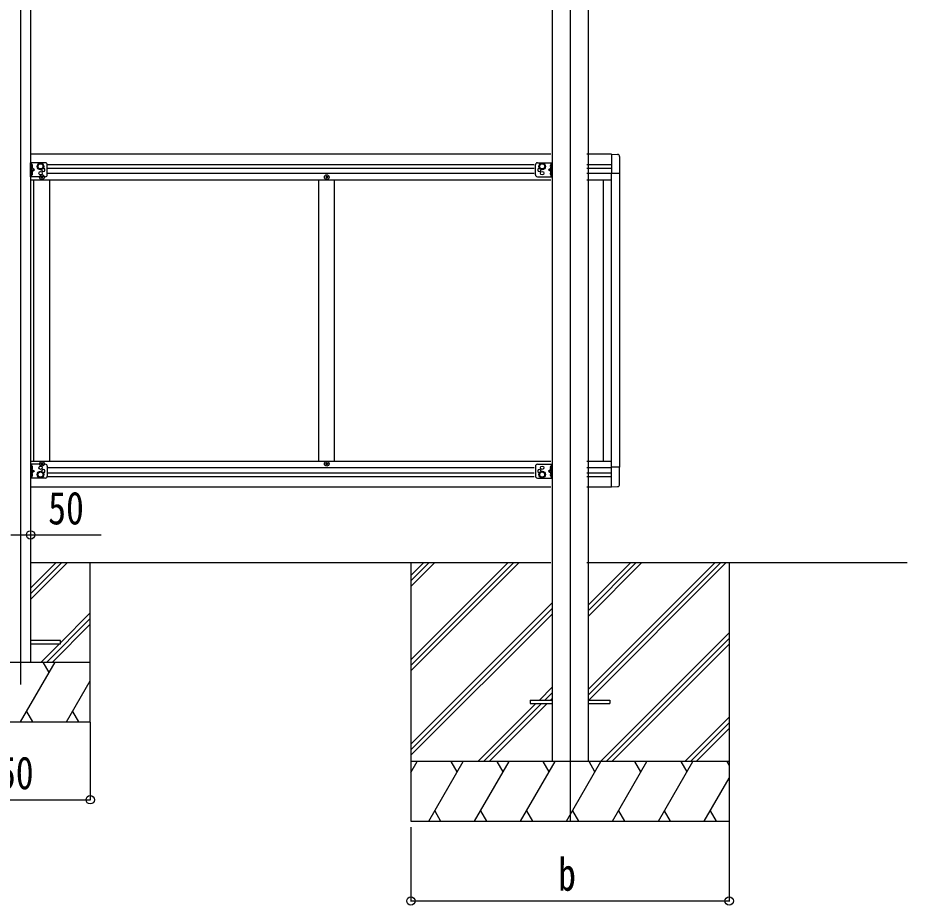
# Model space of a CAD drawing. Units: millimetres, scale not verified. Extents: x -10512 to 10512, y -7425 to 7425.
# Drawn here: x -530 to 1707, y -4802 to -2570 of the extents above; entities that cross this region are included whole.
import ezdxf
from ezdxf.enums import TextEntityAlignment as Align

# ---------------------------------------------------------------- set-up
doc = ezdxf.new("R2010")
doc.units = ezdxf.units.MM
doc.header["$LTSCALE"] = 30
for name, color, linetype in [('0-3_YKK_12', 2, 'Continuous'), ('0-4_YKK_13', 4, 'Continuous'), ('0-5_YKK_A1', 4, 'Continuous'), ('0-6_YKK_D', 6, 'Continuous')]:
    doc.layers.add(name, color=color, linetype=linetype)
doc.styles.add('ＭＳ ゴシック', font='')
doc.styles.get('ＭＳ ゴシック').set_extended_font_data('MS Gothic')

msp = doc.modelspace()

# ---------------------------------------------------------------- linework, layer by layer
at = {"layer": '0-3_YKK_12'}
msp.add_line((-522.41, -1820.19), (-522.41, -4247.05), dxfattribs=at)
msp.add_lwpolyline([(859.09, -1415.78), (859.09, -4340.19), (859.09, -4590.19)], dxfattribs=at)
at = {"layer": '0-4_YKK_13'}
for p, q in [((963.09, -2912.69), (978.38, -2913.49)), ((963.09, -2912.69), (963.09, -2961.88)), ((983.59, -2918.98), (983.59, -2961.88)), ((-497.41, -2969.69), (-497.41, -2934.69)), ((-460.41, -2934.69), (-497.41, -2934.69)), ((-494.88, -2942.04), (-495.49, -2943.19)), ((-494.88, -2944.33), (-495.49, -2943.19)), ((-494.91, -2969.69), (-494.91, -2934.69)), ((-494.91, -2938.49), (-494.62, -2938.49)), ((-494.91, -2938.49), (-494.91, -2947.89)), ((-494.62, -2947.89), (-494.91, -2947.89)), ((-492.8, -2941.04), (-494.82, -2942.04)), ((-492.8, -2945.34), (-494.82, -2944.33)), ((-494.62, -2938.49), (-494.62, -2947.89)), ((-455.41, -2964.69), (-455.41, -2939.69)), ((771.89, -2964.69), (771.89, -2939.69)), ((776.89, -2934.69), (813.89, -2934.69)), ((809.28, -2941.04), (811.3, -2942.04)), ((809.28, -2945.34), (811.3, -2944.33)), ((811.39, -2938.49), (811.1, -2938.49)), ((811.1, -2938.49), (811.1, -2947.89)), ((811.1, -2947.89), (811.39, -2947.89)), ((811.37, -2942.04), (811.98, -2943.19)), ((811.37, -2944.33), (811.98, -2943.19)), ((811.39, -2969.69), (811.39, -2934.69)), ((811.39, -2938.49), (811.39, -2947.89)), ((813.89, -2969.69), (813.89, -2934.69)), ((-460.41, -2969.69), (-497.41, -2969.69)), ((-494.88, -2960.04), (-495.49, -2961.19)), ((-494.88, -2962.33), (-495.49, -2961.19)), ((-494.91, -2952.19), (-487.91, -2952.19)), ((-494.62, -2956.49), (-494.91, -2956.49)), ((-494.91, -2965.89), (-494.91, -2956.49)), ((-494.91, -2965.89), (-494.62, -2965.89)), ((-492.8, -2959.04), (-494.82, -2960.04)), ((-492.8, -2963.34), (-494.82, -2962.33)), ((-494.62, -2965.89), (-494.62, -2956.49)), ((-467.41, -2971.19), (-466.41, -2971.19)), ((248.59, -2971.19), (249.59, -2971.19)), ((776.89, -2969.69), (813.89, -2969.69)), ((811.39, -2952.19), (804.39, -2952.19)), ((809.28, -2959.04), (811.3, -2960.04)), ((809.28, -2963.34), (811.3, -2962.33)), ((811.1, -2956.49), (811.39, -2956.49)), ((811.1, -2965.89), (811.1, -2956.49)), ((811.39, -2965.89), (811.1, -2965.89)), ((811.37, -2960.04), (811.98, -2961.19)), ((811.37, -2962.33), (811.98, -2961.19)), ((811.39, -2965.89), (811.39, -2956.49)), ((983.59, -2961.88), (963.09, -2961.88)), ((-497.41, -3692.69), (-497.41, -3727.69)), ((-460.41, -3692.69), (-497.41, -3692.69)), ((-494.88, -3700.04), (-495.49, -3701.19)), ((-494.88, -3702.33), (-495.49, -3701.19)), ((-494.91, -3692.69), (-494.91, -3727.69)), ((-494.91, -3696.49), (-494.62, -3696.49)), ((-494.91, -3696.49), (-494.91, -3705.89)), ((-494.62, -3705.89), (-494.91, -3705.89)), ((-494.91, -3710.19), (-487.91, -3710.19)), ((-492.8, -3699.04), (-494.82, -3700.04)), ((-492.8, -3703.34), (-494.82, -3702.33)), ((-494.62, -3696.49), (-494.62, -3705.89)), ((-467.41, -3691.19), (-466.41, -3691.19)), ((-455.41, -3697.69), (-455.41, -3722.69)), ((248.59, -3691.19), (249.59, -3691.19)), ((771.89, -3697.69), (771.89, -3722.69)), ((776.89, -3692.69), (813.89, -3692.69)), ((811.39, -3710.19), (804.39, -3710.19)), ((809.28, -3699.04), (811.3, -3700.04)), ((809.28, -3703.34), (811.3, -3702.33)), ((811.39, -3696.49), (811.1, -3696.49)), ((811.1, -3696.49), (811.1, -3705.89)), ((811.1, -3705.89), (811.39, -3705.89)), ((811.37, -3700.04), (811.98, -3701.19)), ((811.37, -3702.33), (811.98, -3701.19)), ((811.39, -3692.69), (811.39, -3727.69)), ((811.39, -3696.49), (811.39, -3705.89)), ((813.89, -3692.69), (813.89, -3727.69)), ((983.59, -3700.5), (963.09, -3700.5)), ((963.09, -3749.69), (963.09, -3700.5)), ((983.59, -3743.39), (983.59, -3700.5)), ((-460.41, -3727.69), (-497.41, -3727.69)), ((-494.88, -3718.04), (-495.49, -3719.19)), ((-494.88, -3720.33), (-495.49, -3719.19)), ((-494.62, -3714.49), (-494.91, -3714.49)), ((-494.91, -3723.89), (-494.91, -3714.49)), ((-494.91, -3723.89), (-494.62, -3723.89)), ((-492.8, -3717.04), (-494.82, -3718.04)), ((-492.8, -3721.34), (-494.82, -3720.33)), ((-494.62, -3723.89), (-494.62, -3714.49)), ((776.89, -3727.69), (813.89, -3727.69)), ((809.28, -3717.04), (811.3, -3718.04)), ((809.28, -3721.34), (811.3, -3720.33)), ((811.1, -3714.49), (811.39, -3714.49)), ((811.1, -3723.89), (811.1, -3714.49)), ((811.39, -3723.89), (811.1, -3723.89)), ((811.37, -3718.04), (811.98, -3719.19)), ((811.37, -3720.33), (811.98, -3719.19)), ((811.39, -3723.89), (811.39, -3714.49)), ((963.09, -3749.69), (978.38, -3748.89)), ((-497.41, -4144.19), (-422.41, -4144.19)), ((759.09, -4285.69), (759.09, -4294.69)), ((759.09, -4285.69), (813.89, -4285.69)), ((904.29, -4285.69), (959.09, -4285.69)), ((959.09, -4285.69), (959.09, -4294.69)), ((759.09, -4294.69), (813.89, -4294.69)), ((904.29, -4294.69), (959.09, -4294.69))]:
    msp.add_line(p, q, dxfattribs=at)
for points in [[(-494.31, -2956.76), (-487.91, -2952.19), (-494.31, -2947.61)], [(810.79, -2956.76), (804.39, -2952.19), (810.79, -2947.61)], [(-470.41, -2970.19), (-471.41, -2970.19), (-471.41, -2971.19), (-470.41, -2971.19)], [(-468.41, -2969.19), (-468.41, -2968.19), (-469.41, -2968.19), (-469.41, -2969.19)], [(-469.41, -2972.19), (-469.41, -2973.19), (-468.41, -2973.19), (-468.41, -2972.19)], [(-466.41, -2971.19), (-466.41, -2970.19), (-467.41, -2970.19)], [(245.59, -2970.19), (244.59, -2970.19), (244.59, -2971.19), (245.59, -2971.19)], [(247.59, -2969.19), (247.59, -2968.19), (246.59, -2968.19), (246.59, -2969.19)], [(246.59, -2972.19), (246.59, -2973.19), (247.59, -2973.19), (247.59, -2972.19)], [(249.59, -2971.19), (249.59, -2970.19), (248.59, -2970.19)], [(-469.41, -3690.19), (-469.41, -3689.19), (-468.41, -3689.19), (-468.41, -3690.19)], [(246.59, -3690.19), (246.59, -3689.19), (247.59, -3689.19), (247.59, -3690.19)], [(-494.31, -3705.61), (-487.91, -3710.19), (-494.31, -3714.76)], [(-470.41, -3692.19), (-471.41, -3692.19), (-471.41, -3691.19), (-470.41, -3691.19)], [(-468.41, -3693.19), (-468.41, -3694.19), (-469.41, -3694.19), (-469.41, -3693.19)], [(-466.41, -3691.19), (-466.41, -3692.19), (-467.41, -3692.19)], [(245.59, -3692.19), (244.59, -3692.19), (244.59, -3691.19), (245.59, -3691.19)], [(247.59, -3693.19), (247.59, -3694.19), (246.59, -3694.19), (246.59, -3693.19)], [(249.59, -3691.19), (249.59, -3692.19), (248.59, -3692.19)], [(810.79, -3705.61), (804.39, -3710.19), (810.79, -3714.76)], [(-422.41, -4144.19), (-422.41, -4136.19), (-497.41, -4136.19)]]:
    msp.add_lwpolyline(points, dxfattribs=at)
for points in [[(-472.41, -2936.18), (-478.91, -2939.93), (-478.91, -2947.44), (-472.41, -2951.19), (-465.91, -2947.44), (-465.91, -2939.93)], [(788.89, -2936.18), (795.39, -2939.93), (795.39, -2947.44), (788.89, -2951.19), (782.39, -2947.44), (782.39, -2939.93)], [(-472.41, -3726.19), (-478.91, -3722.44), (-478.91, -3714.93), (-472.41, -3711.18), (-465.91, -3714.93), (-465.91, -3722.44)], [(788.89, -3726.19), (795.39, -3722.44), (795.39, -3714.93), (788.89, -3711.18), (782.39, -3714.93), (782.39, -3722.44)]]:
    msp.add_lwpolyline(points, close=True, dxfattribs=at)
for centre, radius in [((-472.41, -2943.69), 8.5), ((-472.41, -2943.69), 7.5), ((-472.41, -2943.69), 6.5), ((788.89, -2943.69), 8.5), ((788.89, -2943.69), 7.5), ((788.89, -2943.69), 6.5), ((-472.41, -2960.69), 4.25), ((-468.91, -2970.69), 5.9), ((247.09, -2970.69), 5.9), ((788.89, -2960.69), 4.25), ((-468.91, -3691.69), 5.9), ((247.09, -3691.69), 5.9), ((-472.41, -3718.69), 8.5), ((-472.41, -3718.69), 7.5), ((-472.41, -3718.69), 6.5), ((-472.41, -3701.69), 4.25), ((788.89, -3718.69), 8.5), ((788.89, -3718.69), 7.5), ((788.89, -3718.69), 6.5), ((788.89, -3701.69), 4.25)]:
    msp.add_circle(centre, radius, dxfattribs=at)
for centre, radius, start, end in [((978.09, -2918.98), 5.5, 0, 87), ((-498.51, -2943.19), 6.1, 309.60193, 50.39807), ((-465.41, -2952.19), 4.25, 173.70569, 85.23923), ((-460.41, -2939.69), 5, 0, 90), ((776.89, -2939.69), 5, 90, 180), ((781.89, -2952.19), 4.25, 94.76077, 6.29431), ((814.99, -2943.19), 6.1, 129.60193, 230.39807), ((-498.51, -2961.19), 6.1, 309.60193, 50.39807), ((-470.41, -2969.19), 1, 270, 0), ((-470.41, -2972.19), 1, 0, 90), ((-467.41, -2969.19), 1, 180, 270), ((-467.41, -2972.19), 1, 90, 180), ((-460.41, -2964.69), 5, 270, 0), ((245.59, -2969.19), 1, 270, 0), ((245.59, -2972.19), 1, 0, 90), ((248.59, -2969.19), 1, 180, 270), ((248.59, -2972.19), 1, 90, 180), ((776.89, -2964.69), 5, 180, 270), ((814.99, -2961.19), 6.1, 129.60193, 230.39807), ((-498.51, -3701.19), 6.1, 309.60193, 50.39807), ((-470.41, -3690.19), 1, 270, 0), ((-470.41, -3693.19), 1, 0, 90), ((-465.41, -3710.19), 4.25, 274.76077, 186.29431), ((-467.41, -3690.19), 1, 180, 270), ((-467.41, -3693.19), 1, 90, 180), ((-460.41, -3697.69), 5, 0, 90), ((245.59, -3690.19), 1, 270, 0), ((245.59, -3693.19), 1, 0, 90), ((248.59, -3690.19), 1, 180, 270), ((248.59, -3693.19), 1, 90, 180), ((776.89, -3697.69), 5, 90, 180), ((781.89, -3710.19), 4.25, 353.70569, 265.23923), ((814.99, -3701.19), 6.1, 129.60193, 230.39807), ((-498.51, -3719.19), 6.1, 309.60193, 50.39807), ((-460.41, -3722.69), 5, 270, 0), ((776.89, -3722.69), 5, 180, 270), ((814.99, -3719.19), 6.1, 129.60193, 230.39807), ((978.09, -3743.39), 5.5, 273, 0)]:
    msp.add_arc(centre, radius, start, end, dxfattribs=at)
at = {"layer": '0-5_YKK_A1'}
for p, q in [((813.89, -1811.19), (813.89, -4440.19)), ((904.29, -1811.19), (904.29, -4440.19)), ((-497.41, -1827.19), (-497.41, -4190.19)), ((810.89, -2913.19), (-497.41, -2913.19)), ((963.09, -2913.19), (901.29, -2913.19)), ((-455.43, -2939.19), (768.92, -2939.19)), ((-455.41, -2948.19), (768.89, -2948.19)), ((901.29, -2939.19), (963.09, -2939.19)), ((901.29, -2948.19), (963.09, -2948.19)), ((768.89, -2961.69), (-455.41, -2961.69)), ((963.09, -2961.69), (901.29, -2961.69)), ((963.09, -3700.5), (963.09, -2961.69)), ((983.09, -2961.88), (983.09, -3700.49)), ((-497.41, -2977.19), (810.89, -2977.19)), ((-488.91, -3685.19), (-488.91, -2977.19)), ((-448.91, -3685.19), (-448.91, -2977.19)), ((227.09, -3685.19), (227.09, -2977.19)), ((267.09, -3685.19), (267.09, -2977.19)), ((901.29, -2977.19), (963.09, -2977.19)), ((943.09, -3685.19), (943.09, -2977.19)), ((-497.41, -3685.19), (810.89, -3685.19)), ((901.29, -3685.19), (963.09, -3685.19)), ((-455.41, -3700.69), (768.89, -3700.69)), ((901.29, -3700.69), (963.09, -3700.69)), ((-455.43, -3723.19), (768.92, -3723.19)), ((-455.41, -3714.19), (768.89, -3714.19)), ((901.29, -3714.19), (963.09, -3714.19)), ((901.29, -3723.19), (963.09, -3723.19)), ((-497.41, -3749.19), (810.89, -3749.19)), ((901.29, -3749.19), (963.09, -3749.19)), ((-497.41, -3940.19), (810.89, -3940.19)), ((-497.41, -4032.95), (-404.64, -3940.19)), ((-497.41, -4018.81), (-418.79, -3940.19)), ((-497.41, -4004.67), (-432.93, -3940.19)), ((-347.41, -4340.19), (-347.41, -3940.19)), ((458.89, -3940.19), (458.89, -4590.19)), ((458.89, -4184.36), (703.07, -3940.19)), ((458.89, -4198.5), (717.21, -3940.19)), ((458.89, -4212.65), (731.35, -3940.19)), ((458.89, -4000.52), (519.22, -3940.19)), ((458.89, -3986.37), (505.08, -3940.19)), ((458.89, -3972.23), (490.94, -3940.19)), ((901.29, -3940.19), (1706.68, -3940.19)), ((904.29, -4287.75), (1251.85, -3940.19)), ((904.29, -4259.46), (1223.57, -3940.19)), ((904.29, -4273.6), (1237.71, -3940.19)), ((904.29, -4075.62), (1039.72, -3940.19)), ((904.29, -4047.33), (1011.44, -3940.19)), ((904.29, -4061.47), (1025.58, -3940.19)), ((1258.89, -3940.19), (1258.89, -4590.19)), ((458.89, -4396.49), (813.89, -4041.5)), ((-422.41, -4141.8), (-347.41, -4066.8)), ((458.89, -4410.64), (813.89, -4055.64)), ((458.89, -4424.78), (813.89, -4069.78)), ((-456.66, -4190.19), (-347.41, -4080.94)), ((-442.51, -4190.19), (-347.41, -4095.08)), ((935.7, -4440.19), (1258.89, -4117)), ((949.84, -4440.19), (1258.89, -4131.14)), ((-470.8, -4190.19), (-424.8, -4144.19)), ((963.98, -4440.19), (1258.89, -4145.28)), ((-697.41, -4190.19), (-347.41, -4190.19)), ((-522.41, -4340.19), (-435.8, -4190.19)), ((-450.8, -4216.17), (-465.8, -4190.19)), ((-406.94, -4340.19), (-347.41, -4237.08)), ((781.83, -4285.69), (813.89, -4253.63)), ((795.97, -4285.69), (813.89, -4267.77)), ((810.12, -4285.69), (813.89, -4281.91)), ((-507.41, -4314.21), (-492.41, -4340.19)), ((-391.94, -4314.21), (-376.94, -4340.19)), ((627.33, -4440.19), (772.83, -4294.69)), ((641.47, -4440.19), (786.97, -4294.69)), ((655.62, -4440.19), (801.12, -4294.69)), ((1147.83, -4440.19), (1258.89, -4329.13)), ((-697.41, -4340.19), (-347.41, -4340.19)), ((1161.97, -4440.19), (1258.89, -4343.27)), ((1176.12, -4440.19), (1258.89, -4357.41)), ((1258.89, -4440.19), (458.89, -4440.19)), ((458.89, -4467.69), (474.77, -4440.19)), ((503.64, -4590.19), (590.24, -4440.19)), ((575.24, -4466.17), (560.24, -4440.18)), ((619.11, -4590.18), (705.71, -4440.19)), ((690.71, -4466.17), (675.71, -4440.19)), ((734.58, -4590.19), (821.18, -4440.19)), ((806.18, -4466.17), (791.18, -4440.19)), ((850.05, -4590.19), (936.65, -4440.19)), ((921.65, -4466.17), (906.65, -4440.18)), ((965.52, -4590.19), (1052.12, -4440.19)), ((1037.12, -4466.17), (1022.12, -4440.19)), ((1080.99, -4590.19), (1167.59, -4440.19)), ((1137.59, -4440.19), (1152.59, -4466.17)), ((1253.06, -4440.19), (1258.89, -4450.29)), ((1196.46, -4590.19), (1258.89, -4482.05)), ((518.64, -4564.21), (533.63, -4590.19)), ((634.11, -4564.21), (649.11, -4590.18)), ((749.58, -4564.2), (764.58, -4590.19)), ((865.05, -4564.21), (880.05, -4590.19)), ((980.52, -4564.21), (995.52, -4590.19)), ((1095.99, -4564.21), (1110.99, -4590.19)), ((1211.46, -4564.21), (1226.46, -4590.19)), ((458.89, -4590.19), (1258.89, -4590.19))]:
    msp.add_line(p, q, dxfattribs=at)
at = {"layer": '0-6_YKK_D'}
for p, q in [((-497.41, -3819.16), (-497.41, -3871.48)), ((-347.41, -4341.19), (-347.41, -4537.46)), ((-697.41, -4536.46), (-347.41, -4536.46)), ((458.89, -4605.4), (458.89, -4792.11)), ((1258.89, -4591.19), (1258.89, -4792.11)), ((458.89, -4791.11), (1258.89, -4791.11))]:
    msp.add_line(p, q, dxfattribs=at)
msp.add_lwpolyline([(-547.41, -3870.48), (-497.41, -3870.48), (-319.58, -3870.48)], dxfattribs=at)
for centre in [(-497.41, -3870.48), (-347.41, -4536.46), (458.89, -4791.11), (1258.89, -4791.11)]:
    msp.add_circle(centre, 10.62, dxfattribs=at)

# ---------------------------------------------------------------- texts
at = {"layer": '0-6_YKK_D', "style": 'ＭＳ ゴシック', "width": 0.8}
for s, p in [('50', (-453.24, -3868.81)), ('350', (-624.41, -4534.79)), ('b', (828.89, -4789.81))]:
    msp.add_text(s, height=82.48, dxfattribs=at).set_placement(p, align=Align.BOTTOM_LEFT)

doc.saveas('drawing.dxf')
